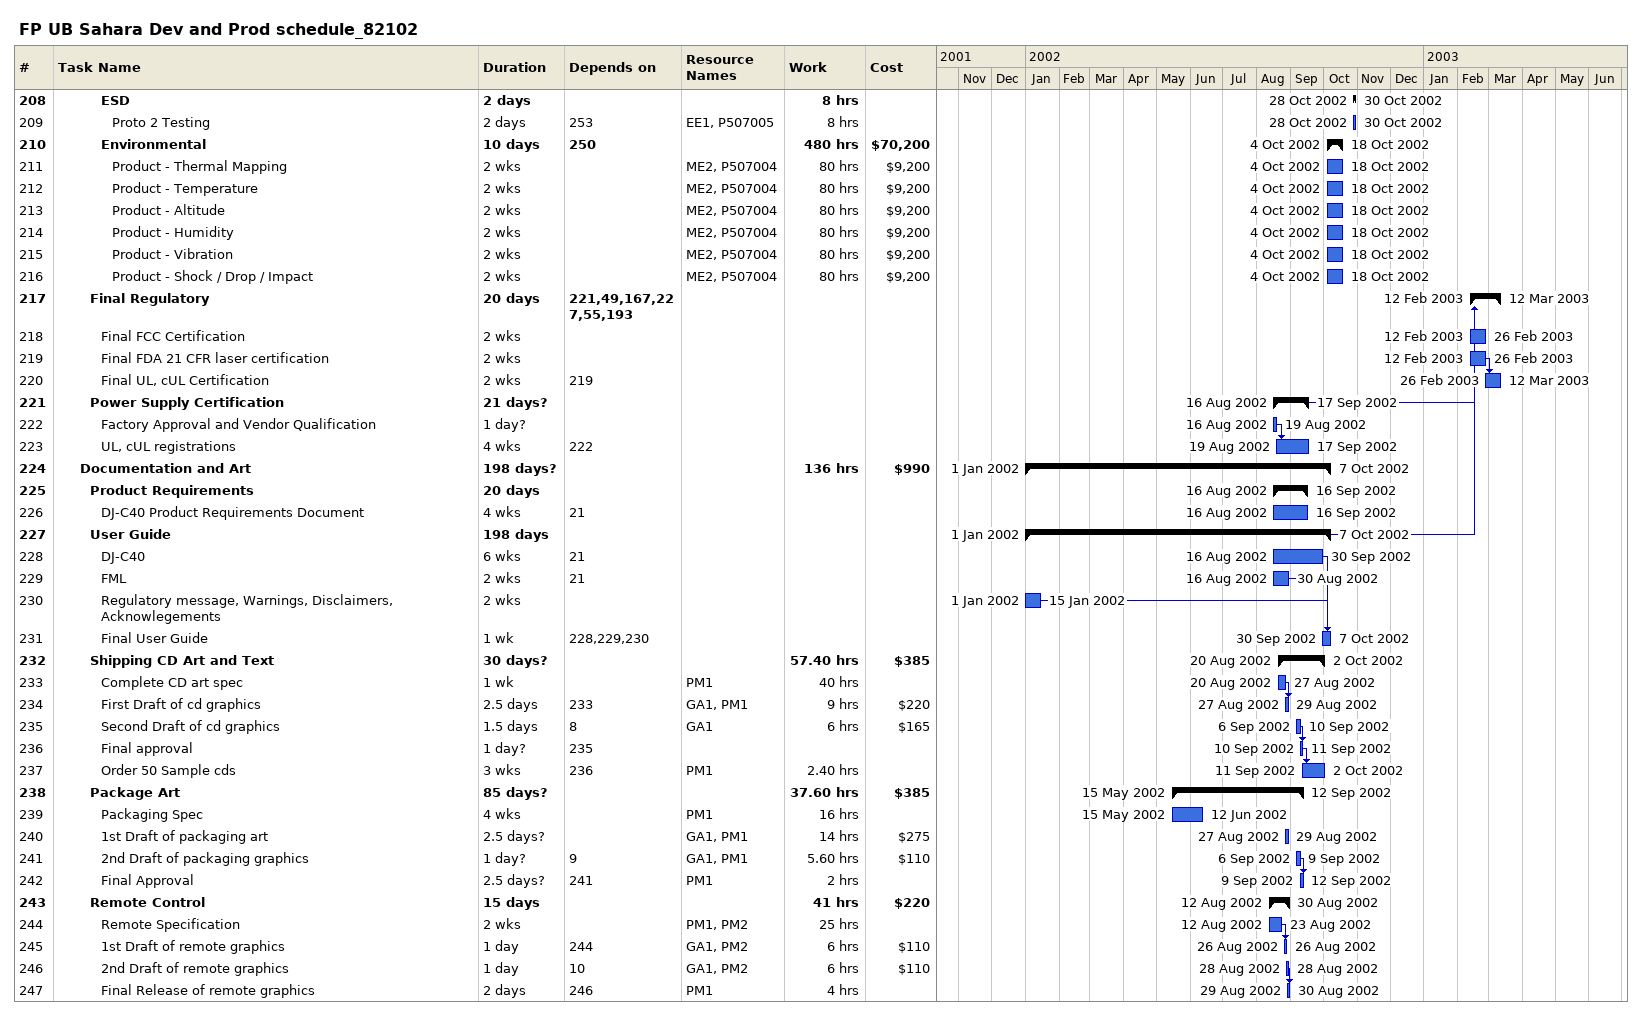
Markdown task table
FP UB Sahara Dev and Prod schedule_82102

| ID | Level | Task | Duration | Start | Finish | Predecessors | Resources | Work (h) | Cost ($) |
|---|---|---|---|---|---|---|---|---|---|
| 208 | 5 | **ESD** | 2d | 2002-10-28 | 2002-10-30 |  |  | 8 |  |
| 209 | 6 | Proto 2 Testing | 2d | 2002-10-28 | 2002-10-30 | 253 | EE1, P507005 | 8 |  |
| 210 | 5 | **Environmental** | 10d | 2002-10-04 | 2002-10-18 | 250 |  | 480 | 70200 |
| 211 | 6 | Product - Thermal Mapping | 2w | 2002-10-04 | 2002-10-18 |  | ME2, P507004 | 80 | 9200 |
| 212 | 6 | Product - Temperature | 2w | 2002-10-04 | 2002-10-18 |  | ME2, P507004 | 80 | 9200 |
| 213 | 6 | Product - Altitude | 2w | 2002-10-04 | 2002-10-18 |  | ME2, P507004 | 80 | 9200 |
| 214 | 6 | Product - Humidity | 2w | 2002-10-04 | 2002-10-18 |  | ME2, P507004 | 80 | 9200 |
| 215 | 6 | Product - Vibration | 2w | 2002-10-04 | 2002-10-18 |  | ME2, P507004 | 80 | 9200 |
| 216 | 6 | Product - Shock / Drop / Impact | 2w | 2002-10-04 | 2002-10-18 |  | ME2, P507004 | 80 | 9200 |
| 217 | 4 | **Final Regulatory** | 20d | 2003-02-12 | 2003-03-12 | 221, 49, 167, 227, 55, 193 |  |  |  |
| 218 | 5 | Final FCC Certification | 2w | 2003-02-12 | 2003-02-26 |  |  |  |  |
| 219 | 5 | Final FDA 21 CFR laser certification | 2w | 2003-02-12 | 2003-02-26 |  |  |  |  |
| 220 | 5 | Final UL, cUL Certification | 2w | 2003-02-26 | 2003-03-12 | 219 |  |  |  |
| 221 | 4 | **Power Supply Certification** | 21d? | 2002-08-16 | 2002-09-17 |  |  |  |  |
| 222 | 5 | Factory Approval and Vendor Qualification | 1d? | 2002-08-16 | 2002-08-19 |  |  |  |  |
| 223 | 5 | UL, cUL registrations | 4w | 2002-08-19 | 2002-09-17 | 222 |  |  |  |
| 224 | 3 | **Documentation and Art** | 198d? | 2002-01-01 | 2002-10-07 |  |  | 136 | 990 |
| 225 | 4 | **Product Requirements** | 20d | 2002-08-16 | 2002-09-16 |  |  |  |  |
| 226 | 5 | DJ-C40 Product Requirements Document | 4w | 2002-08-16 | 2002-09-16 | 21 |  |  |  |
| 227 | 4 | **User Guide** | 198d | 2002-01-01 | 2002-10-07 |  |  |  |  |
| 228 | 5 | DJ-C40 | 6w | 2002-08-16 | 2002-09-30 | 21 |  |  |  |
| 229 | 5 | FML | 2w | 2002-08-16 | 2002-08-30 | 21 |  |  |  |
| 230 | 5 | Regulatory message, Warnings, Disclaimers, Acknowlegements | 2w | 2002-01-01 | 2002-01-15 |  |  |  |  |
| 231 | 5 | Final User Guide | 1w | 2002-09-30 | 2002-10-07 | 228, 229, 230 |  |  |  |
| 232 | 4 | **Shipping CD Art and Text** | 30d? | 2002-08-20 | 2002-10-02 |  |  | 57.40 | 385 |
| 233 | 5 | Complete CD art spec | 1w | 2002-08-20 | 2002-08-27 |  | PM1 | 40 |  |
| 234 | 5 | First Draft of cd graphics | 2.5d | 2002-08-27 | 2002-08-29 | 233 | GA1, PM1 | 9 | 220 |
| 235 | 5 | Second Draft of cd graphics | 1.5d | 2002-09-06 | 2002-09-10 | 8 | GA1 | 6 | 165 |
| 236 | 5 | Final approval | 1d? | 2002-09-10 | 2002-09-11 | 235 |  |  |  |
| 237 | 5 | Order 50 Sample cds | 3w | 2002-09-11 | 2002-10-02 | 236 | PM1 | 2.40 |  |
| 238 | 4 | **Package Art** | 85d? | 2002-05-15 | 2002-09-12 |  |  | 37.60 | 385 |
| 239 | 5 | Packaging Spec | 4w | 2002-05-15 | 2002-06-12 |  | PM1 | 16 |  |
| 240 | 5 | 1st Draft of packaging art | 2.5d? | 2002-08-27 | 2002-08-29 |  | GA1, PM1 | 14 | 275 |
| 241 | 5 | 2nd Draft of packaging graphics | 1d? | 2002-09-06 | 2002-09-09 | 9 | GA1, PM1 | 5.60 | 110 |
| 242 | 5 | Final Approval | 2.5d? | 2002-09-09 | 2002-09-12 | 241 | PM1 | 2 |  |
| 243 | 4 | **Remote Control** | 15d | 2002-08-12 | 2002-08-30 |  |  | 41 | 220 |
| 244 | 5 | Remote Specification | 2w | 2002-08-12 | 2002-08-23 |  | PM1, PM2 | 25 |  |
| 245 | 5 | 1st Draft of remote graphics | 1d | 2002-08-26 | 2002-08-26 | 244 | GA1, PM2 | 6 | 110 |
| 246 | 5 | 2nd Draft of remote graphics | 1d | 2002-08-28 | 2002-08-28 | 10 | GA1, PM2 | 6 | 110 |
| 247 | 5 | Final Release of remote graphics | 2d | 2002-08-29 | 2002-08-30 | 246 | PM1 | 4 |  |
